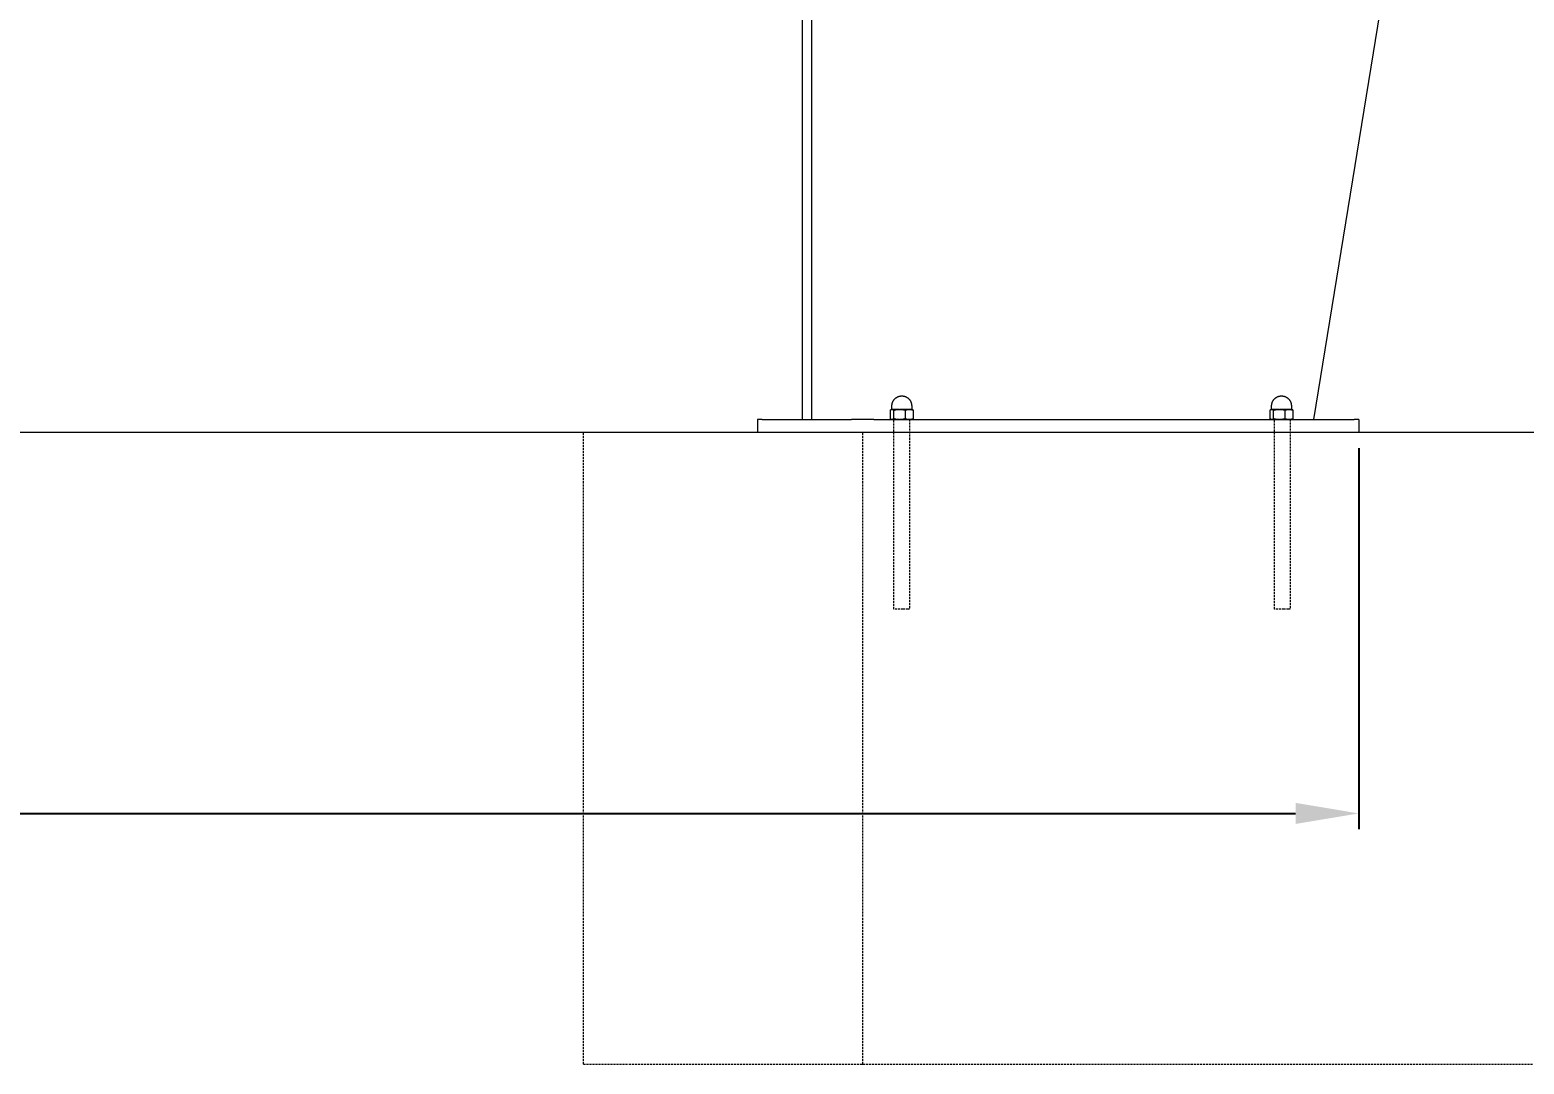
# Model space of a CAD drawing. Header units: millimetres. Extents: x -507 to 4570, y -12 to 3479.
# Drawn here: x 961 to 1907, y 2170 to 2825 of the extents above; entities that cross this region are included whole.
import ezdxf

# ---------------------------------------------------------------- set-up
doc = ezdxf.new("R2010")
doc.units = ezdxf.units.MM
doc.linetypes.add('HIDDEN', pattern=[1.905, 1.27, -0.635])
for name, color, linetype, lineweight in [('ZANO_R', 7, 'Continuous', 0), ('ZANO_R_przerywana', 7, 'HIDDEN', 0), ('ZANO_W', 1, 'Continuous', 0)]:
    doc.layers.add(name, color=color, linetype=linetype, lineweight=lineweight)
doc.styles.add('Arial', font='arial.ttf')
doc.styles.get("Standard").update_dxf_attribs({"font": 'ARIALUNI.TTF'})
doc.dimstyles.new('pl i ang', dxfattribs={"dimtxt": 50, "dimasz": 50, "dimexe": 1.25, "dimexo": 0.625, "dimgap": 10, "dimtad": 1, "dimtoh": 1, "dimtxsty": 'Standard', "dimcen": 2.5, "dimclrd": 1, "dimclre": 1, "dimclrt": 1, "dimadec": 0, "dimazin": 0, "dimtfac": 1, "dimtmove": 0, "dimatfit": 3, "dimfxl": 1, "dimarcsym": 1})

# ---------------------------------------------------------------- blocks, each defined once
blk = doc.blocks.new('*D459')
at = {"layer": 'ZANO_W', "color": 1, "lineweight": -2}
for p, q in [((-203.01, 2559.82), (-203.01, 2318.52)), ((1802.55, 2559.82), (1802.55, 2318.52)), ((-163.01, 2328.52), (1762.55, 2328.52))]:
    blk.add_line(p, q, dxfattribs=at)
at = {"layer": 'ZANO_W', "color": 1}
for points in [[(-163.01, 2335.19), (-163.01, 2321.85), (-203.01, 2328.52)], [(1762.55, 2321.85), (1762.55, 2335.19), (1802.55, 2328.52)]]:
    blk.add_solid(points, dxfattribs=at)
at = {"layer": 'ZANO_W', "color": 1, "insert": (799.77, 2358.94), "char_height": 40, "attachment_point": 5, "style": 'Arial'}
blk.add_mtext('2006', dxfattribs=at)

msp = doc.modelspace()

# ---------------------------------------------------------------- linework, layer by layer
at = {"layer": 'ZANO_R'}
for p, q in [((1774.16, 2577.82), (1903.57, 3372.93)), ((1455.96, 2971.82), (1455.96, 2577.82)), ((1450.31, 2577.82), (1450.31, 2941.82)), ((1510.95, 2592.39), (1511.15, 2592.46)), ((1511.15, 2592.46), (1511.35, 2592.53)), ((1511.35, 2592.53), (1511.55, 2592.59)), ((1511.55, 2592.59), (1511.76, 2592.65)), ((1511.76, 2592.65), (1511.97, 2592.69)), ((1511.97, 2592.69), (1512.18, 2592.73)), ((1512.18, 2592.73), (1512.39, 2592.77)), ((1512.39, 2592.77), (1512.6, 2592.79)), ((1512.6, 2592.79), (1512.81, 2592.81)), ((1512.81, 2592.81), (1513.03, 2592.82)), ((1513.03, 2592.82), (1513.24, 2592.82)), ((1513.24, 2592.82), (1513.45, 2592.82)), ((1513.45, 2592.82), (1513.67, 2592.81)), ((1513.67, 2592.81), (1513.88, 2592.79)), ((1513.88, 2592.79), (1514.09, 2592.77)), ((1514.09, 2592.77), (1514.3, 2592.73)), ((1514.3, 2592.73), (1514.51, 2592.69)), ((1514.51, 2592.69), (1514.72, 2592.65)), ((1514.72, 2592.65), (1514.93, 2592.59)), ((1514.93, 2592.59), (1515.13, 2592.53)), ((1515.13, 2592.53), (1515.33, 2592.46)), ((1515.33, 2592.46), (1515.53, 2592.39)), ((1751.36, 2592.39), (1751.56, 2592.46)), ((1751.56, 2592.46), (1751.77, 2592.53)), ((1751.77, 2592.53), (1751.97, 2592.59)), ((1751.97, 2592.59), (1752.18, 2592.65)), ((1752.18, 2592.65), (1752.38, 2592.69)), ((1752.38, 2592.69), (1752.59, 2592.73)), ((1752.59, 2592.73), (1752.8, 2592.77)), ((1752.8, 2592.77), (1753.02, 2592.79)), ((1753.02, 2592.79), (1753.23, 2592.81)), ((1753.23, 2592.81), (1753.44, 2592.82)), ((1753.44, 2592.82), (1753.66, 2592.82)), ((1753.66, 2592.82), (1753.87, 2592.82)), ((1753.87, 2592.82), (1754.08, 2592.81)), ((1754.08, 2592.81), (1754.29, 2592.79)), ((1754.29, 2592.79), (1754.51, 2592.77)), ((1754.51, 2592.77), (1754.72, 2592.73)), ((1754.72, 2592.73), (1754.93, 2592.69)), ((1754.93, 2592.69), (1755.14, 2592.65)), ((1755.14, 2592.65), (1755.34, 2592.59)), ((1755.34, 2592.59), (1755.55, 2592.53)), ((1755.55, 2592.53), (1755.75, 2592.46)), ((1755.75, 2592.46), (1755.95, 2592.39)), ((1505.92, 2583.74), (1505.95, 2583.79)), ((1505.92, 2583.74), (1505.92, 2578.41)), ((1505.95, 2583.79), (1505.99, 2583.83)), ((1505.99, 2583.83), (1506.03, 2583.87)), ((1506.03, 2583.87), (1506.07, 2583.9)), ((1506.07, 2583.9), (1506.12, 2583.94)), ((1506.12, 2583.94), (1506.16, 2583.98)), ((1506.16, 2583.98), (1506.2, 2584.01)), ((1506.2, 2584.01), (1506.25, 2584.04)), ((1506.25, 2584.04), (1506.3, 2584.07)), ((1506.3, 2584.07), (1506.35, 2584.1)), ((1506.35, 2584.1), (1506.39, 2584.13)), ((1506.39, 2584.13), (1506.44, 2584.16)), ((1506.44, 2584.16), (1506.49, 2584.18)), ((1506.47, 2584.17), (1506.74, 2584.32)), ((1506.49, 2584.18), (1506.55, 2584.2)), ((1506.55, 2584.2), (1506.6, 2584.22)), ((1506.6, 2584.22), (1506.65, 2584.24)), ((1506.65, 2584.24), (1506.7, 2584.26)), ((1506.7, 2584.26), (1506.76, 2584.28)), ((1506.97, 2584.32), (1506.74, 2584.32)), ((1506.76, 2584.28), (1506.81, 2584.29)), ((1506.81, 2584.29), (1506.87, 2584.3)), ((1506.87, 2584.3), (1506.92, 2584.31)), ((1506.88, 2584.33), (1506.99, 2584.44)), ((1506.92, 2584.31), (1506.98, 2584.32)), ((1506.96, 2584.32), (1506.98, 2584.32)), ((1506.98, 2584.32), (1507.03, 2584.32)), ((1506.99, 2586.79), (1507, 2587)), ((1506.99, 2586.57), (1506.99, 2586.79)), ((1506.99, 2584.44), (1506.99, 2586.57)), ((1507, 2587), (1507.02, 2587.21)), ((1507.02, 2587.21), (1507.05, 2587.43)), ((1507.03, 2584.32), (1507.09, 2584.32)), ((1507.05, 2587.43), (1507.08, 2587.64)), ((1507.08, 2587.64), (1507.12, 2587.85)), ((1507.09, 2584.32), (1507.14, 2584.31)), ((1511.61, 2584.32), (1507.1, 2584.32)), ((1507.12, 2587.85), (1507.17, 2588.05)), ((1507.14, 2584.31), (1507.2, 2584.3)), ((1507.17, 2588.05), (1507.22, 2588.26)), ((1507.2, 2584.3), (1507.25, 2584.29)), ((1507.22, 2588.26), (1507.28, 2588.47)), ((1507.25, 2584.29), (1507.31, 2584.28)), ((1507.28, 2588.47), (1507.35, 2588.67)), ((1507.31, 2584.28), (1507.36, 2584.26)), ((1507.35, 2588.67), (1507.43, 2588.87)), ((1507.36, 2584.26), (1507.42, 2584.24)), ((1507.42, 2584.24), (1507.47, 2584.22)), ((1507.43, 2588.87), (1507.51, 2589.06)), ((1507.47, 2584.22), (1507.52, 2584.2)), ((1507.51, 2589.06), (1507.6, 2589.26)), ((1507.52, 2584.2), (1507.57, 2584.18)), ((1507.57, 2584.18), (1507.62, 2584.16)), ((1507.6, 2589.26), (1507.69, 2589.45)), ((1507.62, 2584.16), (1507.67, 2584.13)), ((1507.67, 2584.13), (1507.72, 2584.1)), ((1507.69, 2589.45), (1507.79, 2589.64)), ((1507.72, 2584.1), (1507.77, 2584.07)), ((1507.77, 2584.07), (1507.82, 2584.04)), ((1507.79, 2589.64), (1507.9, 2589.82)), ((1507.82, 2584.04), (1507.86, 2584.01)), ((1507.86, 2584.01), (1507.91, 2583.98)), ((1507.9, 2589.82), (1508.01, 2590)), ((1507.91, 2583.98), (1507.95, 2583.94)), ((1507.95, 2583.94), (1507.99, 2583.9)), ((1507.99, 2583.9), (1508.03, 2583.87)), ((1508.01, 2590), (1508.13, 2590.18)), ((1508.03, 2583.87), (1508.07, 2583.83)), ((1508.07, 2583.83), (1508.11, 2583.79)), ((1508.11, 2583.79), (1508.15, 2583.74)), ((1508.13, 2590.18), (1508.26, 2590.35)), ((1508.15, 2583.74), (1508.54, 2583.86)), ((1508.15, 2578.41), (1508.15, 2583.74)), ((1508.26, 2590.35), (1508.39, 2590.52)), ((1508.39, 2590.52), (1508.53, 2590.68)), ((1508.53, 2590.68), (1508.67, 2590.84)), ((1508.54, 2583.86), (1508.94, 2583.97)), ((1508.67, 2590.84), (1508.82, 2590.99)), ((1508.82, 2590.99), (1508.97, 2591.14)), ((1508.94, 2583.97), (1509.35, 2584.06)), ((1508.97, 2591.14), (1509.13, 2591.29)), ((1509.13, 2591.29), (1509.3, 2591.42)), ((1509.3, 2591.42), (1509.46, 2591.55)), ((1509.35, 2584.06), (1509.75, 2584.13)), ((1509.46, 2591.55), (1509.64, 2591.68)), ((1509.64, 2591.68), (1509.81, 2591.8)), ((1509.75, 2584.13), (1510.16, 2584.2)), ((1509.81, 2591.8), (1509.99, 2591.91)), ((1509.99, 2591.91), (1510.18, 2592.02)), ((1510.16, 2584.2), (1510.57, 2584.25)), ((1510.18, 2592.02), (1510.36, 2592.12)), ((1510.36, 2592.12), (1510.56, 2592.22)), ((1510.56, 2592.22), (1510.75, 2592.31)), ((1510.57, 2584.25), (1510.98, 2584.29)), ((1510.75, 2592.31), (1510.95, 2592.39)), ((1510.98, 2584.29), (1511.4, 2584.31)), ((1511.4, 2584.31), (1511.81, 2584.32)), ((1511.81, 2584.32), (1512.22, 2584.31)), ((1517.87, 2584.32), (1512.01, 2584.32)), ((1512.22, 2584.31), (1512.63, 2584.29)), ((1512.63, 2584.29), (1513.05, 2584.25)), ((1513.05, 2584.25), (1513.46, 2584.2)), ((1513.46, 2584.2), (1513.86, 2584.13)), ((1513.86, 2584.13), (1514.27, 2584.06)), ((1514.27, 2584.06), (1514.67, 2583.97)), ((1514.67, 2583.97), (1515.07, 2583.86)), ((1515.07, 2583.86), (1515.47, 2583.74)), ((1515.47, 2583.74), (1515.67, 2583.83)), ((1515.47, 2578.41), (1515.47, 2583.74)), ((1515.53, 2592.39), (1515.73, 2592.31)), ((1515.67, 2583.83), (1515.87, 2583.91)), ((1515.73, 2592.31), (1515.92, 2592.22)), ((1515.87, 2583.91), (1516.08, 2583.99)), ((1515.92, 2592.22), (1516.11, 2592.12)), ((1516.08, 2583.99), (1516.29, 2584.05)), ((1516.11, 2592.12), (1516.3, 2592.02)), ((1516.29, 2584.05), (1516.5, 2584.11)), ((1516.3, 2592.02), (1516.49, 2591.91)), ((1516.49, 2591.91), (1516.67, 2591.8)), ((1516.5, 2584.11), (1516.71, 2584.16)), ((1516.67, 2591.8), (1516.84, 2591.68)), ((1516.71, 2584.16), (1516.93, 2584.21)), ((1516.84, 2591.68), (1517.02, 2591.55)), ((1516.93, 2584.21), (1517.14, 2584.25)), ((1517.02, 2591.55), (1517.18, 2591.42)), ((1517.14, 2584.25), (1517.36, 2584.28)), ((1517.18, 2591.42), (1517.35, 2591.29)), ((1517.35, 2591.29), (1517.51, 2591.14)), ((1517.36, 2584.28), (1517.58, 2584.3)), ((1517.51, 2591.14), (1517.66, 2590.99)), ((1517.58, 2584.3), (1517.8, 2584.32)), ((1517.66, 2590.99), (1517.81, 2590.84)), ((1517.8, 2584.32), (1518.02, 2584.32)), ((1517.81, 2590.84), (1517.95, 2590.68)), ((1517.95, 2590.68), (1518.09, 2590.52)), ((1518.02, 2584.32), (1518.23, 2584.32)), ((1518.09, 2590.52), (1518.22, 2590.35)), ((1519.33, 2584.32), (1518.15, 2584.32)), ((1518.22, 2590.35), (1518.35, 2590.18)), ((1518.23, 2584.32), (1518.45, 2584.3)), ((1518.35, 2590.18), (1518.47, 2590)), ((1518.45, 2584.3), (1518.67, 2584.28)), ((1518.47, 2590), (1518.58, 2589.82)), ((1518.58, 2589.82), (1518.69, 2589.64)), ((1518.67, 2584.28), (1518.89, 2584.25)), ((1518.69, 2589.64), (1518.79, 2589.45)), ((1518.79, 2589.45), (1518.88, 2589.26)), ((1518.88, 2589.26), (1518.97, 2589.06)), ((1518.89, 2584.25), (1519.1, 2584.21)), ((1518.97, 2589.06), (1519.05, 2588.87)), ((1519.05, 2588.87), (1519.13, 2588.67)), ((1519.1, 2584.21), (1519.32, 2584.16)), ((1519.13, 2588.67), (1519.2, 2588.47)), ((1519.2, 2588.47), (1519.26, 2588.26)), ((1519.26, 2588.26), (1519.31, 2588.05)), ((1519.31, 2588.05), (1519.36, 2587.85)), ((1519.32, 2584.16), (1519.53, 2584.11)), ((1519.64, 2584.32), (1519.33, 2584.32)), ((1519.36, 2587.85), (1519.4, 2587.64)), ((1519.4, 2587.64), (1519.43, 2587.43)), ((1519.43, 2587.43), (1519.46, 2587.21)), ((1519.46, 2587.21), (1519.47, 2587)), ((1519.47, 2587), (1519.49, 2586.79)), ((1519.49, 2586.79), (1519.49, 2586.57)), ((1519.49, 2586.57), (1519.49, 2584.44)), ((1519.49, 2584.44), (1519.49, 2584.44)), ((1519.49, 2584.44), (1519.49, 2584.44)), ((1519.49, 2584.44), (1519.49, 2584.43)), ((1519.49, 2584.43), (1519.49, 2584.43)), ((1519.49, 2584.43), (1519.49, 2584.42)), ((1519.49, 2584.42), (1519.49, 2584.42)), ((1519.49, 2584.42), (1519.49, 2584.42)), ((1519.49, 2584.42), (1519.49, 2584.41)), ((1519.49, 2584.41), (1519.49, 2584.41)), ((1519.49, 2584.41), (1519.5, 2584.41)), ((1519.5, 2584.41), (1519.5, 2584.4)), ((1519.5, 2584.4), (1519.5, 2584.4)), ((1519.5, 2584.4), (1519.5, 2584.39)), ((1519.5, 2584.39), (1519.5, 2584.39)), ((1519.5, 2584.39), (1519.5, 2584.39)), ((1519.5, 2584.39), (1519.51, 2584.38)), ((1519.51, 2584.38), (1519.51, 2584.38)), ((1519.51, 2584.38), (1519.51, 2584.38)), ((1519.51, 2584.38), (1519.51, 2584.37)), ((1519.51, 2584.37), (1519.52, 2584.37)), ((1519.52, 2584.37), (1519.52, 2584.37)), ((1519.52, 2584.37), (1519.52, 2584.36)), ((1519.52, 2584.36), (1519.52, 2584.36)), ((1519.52, 2584.36), (1519.53, 2584.36)), ((1519.53, 2584.36), (1519.53, 2584.36)), ((1519.53, 2584.36), (1519.53, 2584.35)), ((1519.53, 2584.35), (1519.54, 2584.35)), ((1519.53, 2584.11), (1519.74, 2584.05)), ((1519.54, 2584.35), (1519.54, 2584.35)), ((1519.54, 2584.35), (1519.54, 2584.35)), ((1519.54, 2584.35), (1519.55, 2584.34)), ((1519.55, 2584.34), (1519.55, 2584.34)), ((1519.55, 2584.34), (1519.55, 2584.34)), ((1519.55, 2584.34), (1519.56, 2584.34)), ((1519.56, 2584.34), (1519.56, 2584.34)), ((1519.56, 2584.34), (1519.56, 2584.33)), ((1519.56, 2584.33), (1519.57, 2584.33)), ((1519.57, 2584.33), (1519.57, 2584.33)), ((1519.57, 2584.33), (1519.58, 2584.33)), ((1519.58, 2584.33), (1519.58, 2584.33)), ((1519.58, 2584.33), (1519.58, 2584.33)), ((1519.58, 2584.33), (1519.59, 2584.33)), ((1519.59, 2584.33), (1519.59, 2584.33)), ((1519.59, 2584.33), (1519.6, 2584.33)), ((1519.6, 2584.33), (1519.6, 2584.33)), ((1519.72, 2584.32), (1519.64, 2584.32)), ((1519.74, 2584.32), (1519.72, 2584.32)), ((1519.74, 2584.32), (1520.05, 2584.15)), ((1519.74, 2584.32), (1519.74, 2584.32)), ((1519.74, 2584.32), (1519.74, 2584.32)), ((1519.74, 2584.32), (1519.74, 2584.32)), ((1519.74, 2584.32), (1519.74, 2584.32)), ((1519.74, 2584.32), (1519.74, 2584.32)), ((1519.74, 2584.05), (1519.95, 2583.99)), ((1519.95, 2583.99), (1520.16, 2583.91)), ((1520.12, 2584.1), (1520.05, 2584.15)), ((1520.18, 2584.06), (1520.12, 2584.1)), ((1520.16, 2583.91), (1520.36, 2583.83)), ((1520.25, 2584.01), (1520.18, 2584.06)), ((1520.32, 2583.96), (1520.25, 2584.01)), ((1520.38, 2583.91), (1520.32, 2583.96)), ((1520.36, 2583.83), (1520.56, 2583.74)), ((1520.44, 2583.86), (1520.38, 2583.91)), ((1520.5, 2583.8), (1520.44, 2583.86)), ((1520.56, 2583.74), (1520.5, 2583.8)), ((1520.56, 2578.41), (1520.56, 2583.74)), ((1746.33, 2583.74), (1746.37, 2583.79)), ((1746.33, 2583.74), (1746.33, 2578.41)), ((1746.37, 2583.79), (1746.41, 2583.83)), ((1746.41, 2583.83), (1746.45, 2583.87)), ((1746.45, 2583.87), (1746.49, 2583.9)), ((1746.49, 2583.9), (1746.53, 2583.94)), ((1746.53, 2583.94), (1746.58, 2583.98)), ((1746.58, 2583.98), (1746.62, 2584.01)), ((1746.62, 2584.01), (1746.67, 2584.04)), ((1746.67, 2584.04), (1746.71, 2584.07)), ((1746.71, 2584.07), (1746.76, 2584.1)), ((1746.76, 2584.1), (1746.81, 2584.13)), ((1746.81, 2584.13), (1746.86, 2584.16)), ((1746.86, 2584.16), (1746.91, 2584.18)), ((1746.89, 2584.17), (1747.16, 2584.32)), ((1746.91, 2584.18), (1746.96, 2584.2)), ((1746.96, 2584.2), (1747.01, 2584.22)), ((1747.01, 2584.22), (1747.07, 2584.24)), ((1747.07, 2584.24), (1747.12, 2584.26)), ((1747.12, 2584.26), (1747.17, 2584.28)), ((1747.39, 2584.32), (1747.16, 2584.32)), ((1747.17, 2584.28), (1747.23, 2584.29)), ((1747.23, 2584.29), (1747.28, 2584.3)), ((1747.28, 2584.3), (1747.34, 2584.31)), ((1747.29, 2584.33), (1747.41, 2584.44)), ((1747.34, 2584.31), (1747.39, 2584.32)), ((1747.38, 2584.32), (1747.39, 2584.32)), ((1747.39, 2584.32), (1747.45, 2584.32)), ((1747.41, 2586.79), (1747.42, 2587)), ((1747.41, 2586.57), (1747.41, 2586.79)), ((1747.41, 2584.44), (1747.41, 2586.57)), ((1747.42, 2587), (1747.44, 2587.21)), ((1747.44, 2587.21), (1747.46, 2587.43)), ((1747.45, 2584.32), (1747.51, 2584.32)), ((1747.46, 2587.43), (1747.5, 2587.64)), ((1747.5, 2587.64), (1747.54, 2587.85)), ((1747.51, 2584.32), (1747.56, 2584.31)), ((1752.03, 2584.32), (1747.51, 2584.32)), ((1747.54, 2587.85), (1747.58, 2588.05)), ((1747.56, 2584.31), (1747.62, 2584.3)), ((1747.58, 2588.05), (1747.64, 2588.26)), ((1747.62, 2584.3), (1747.67, 2584.29)), ((1747.64, 2588.26), (1747.7, 2588.47)), ((1747.67, 2584.29), (1747.72, 2584.28)), ((1747.7, 2588.47), (1747.77, 2588.67)), ((1747.72, 2584.28), (1747.78, 2584.26)), ((1747.77, 2588.67), (1747.84, 2588.87)), ((1747.78, 2584.26), (1747.83, 2584.24)), ((1747.83, 2584.24), (1747.88, 2584.22)), ((1747.84, 2588.87), (1747.92, 2589.06)), ((1747.88, 2584.22), (1747.94, 2584.2)), ((1747.92, 2589.06), (1748.01, 2589.26)), ((1747.94, 2584.2), (1747.99, 2584.18)), ((1747.99, 2584.18), (1748.04, 2584.16)), ((1748.01, 2589.26), (1748.11, 2589.45)), ((1748.04, 2584.16), (1748.09, 2584.13)), ((1748.09, 2584.13), (1748.14, 2584.1)), ((1748.11, 2589.45), (1748.21, 2589.64)), ((1748.14, 2584.1), (1748.18, 2584.07)), ((1748.18, 2584.07), (1748.23, 2584.04)), ((1748.21, 2589.64), (1748.32, 2589.82)), ((1748.23, 2584.04), (1748.28, 2584.01)), ((1748.28, 2584.01), (1748.32, 2583.98)), ((1748.32, 2589.82), (1748.43, 2590)), ((1748.32, 2583.98), (1748.37, 2583.94)), ((1748.37, 2583.94), (1748.41, 2583.9)), ((1748.41, 2583.9), (1748.45, 2583.87)), ((1748.43, 2590), (1748.55, 2590.18)), ((1748.45, 2583.87), (1748.49, 2583.83)), ((1748.49, 2583.83), (1748.53, 2583.79)), ((1748.53, 2583.79), (1748.56, 2583.74)), ((1748.55, 2590.18), (1748.68, 2590.35)), ((1748.56, 2583.74), (1748.96, 2583.86)), ((1748.56, 2578.41), (1748.56, 2583.74)), ((1748.68, 2590.35), (1748.81, 2590.52)), ((1748.81, 2590.52), (1748.95, 2590.68)), ((1748.95, 2590.68), (1749.09, 2590.84)), ((1748.96, 2583.86), (1749.36, 2583.97)), ((1749.09, 2590.84), (1749.24, 2590.99)), ((1749.24, 2590.99), (1749.39, 2591.14)), ((1749.36, 2583.97), (1749.76, 2584.06)), ((1749.39, 2591.14), (1749.55, 2591.29)), ((1749.55, 2591.29), (1749.71, 2591.42)), ((1749.71, 2591.42), (1749.88, 2591.55)), ((1749.76, 2584.06), (1750.17, 2584.13)), ((1749.88, 2591.55), (1750.05, 2591.68)), ((1750.05, 2591.68), (1750.23, 2591.8)), ((1750.17, 2584.13), (1750.58, 2584.2)), ((1750.23, 2591.8), (1750.41, 2591.91)), ((1750.41, 2591.91), (1750.59, 2592.02)), ((1750.58, 2584.2), (1750.99, 2584.25)), ((1750.59, 2592.02), (1750.78, 2592.12)), ((1750.78, 2592.12), (1750.97, 2592.22)), ((1750.97, 2592.22), (1751.17, 2592.31)), ((1750.99, 2584.25), (1751.4, 2584.29)), ((1751.17, 2592.31), (1751.36, 2592.39)), ((1751.4, 2584.29), (1751.81, 2584.31)), ((1751.81, 2584.31), (1752.23, 2584.32)), ((1752.23, 2584.32), (1752.64, 2584.31)), ((1758.29, 2584.32), (1752.43, 2584.32)), ((1752.64, 2584.31), (1753.05, 2584.29)), ((1753.05, 2584.29), (1753.46, 2584.25)), ((1753.46, 2584.25), (1753.87, 2584.2)), ((1753.87, 2584.2), (1754.28, 2584.13)), ((1754.28, 2584.13), (1754.69, 2584.06)), ((1754.69, 2584.06), (1755.09, 2583.97)), ((1755.09, 2583.97), (1755.49, 2583.86)), ((1755.49, 2583.86), (1755.89, 2583.74)), ((1755.89, 2583.74), (1756.09, 2583.83)), ((1755.89, 2578.41), (1755.89, 2583.74)), ((1755.95, 2592.39), (1756.15, 2592.31)), ((1756.09, 2583.83), (1756.29, 2583.91)), ((1756.15, 2592.31), (1756.34, 2592.22)), ((1756.29, 2583.91), (1756.5, 2583.99)), ((1756.34, 2592.22), (1756.53, 2592.12)), ((1756.5, 2583.99), (1756.71, 2584.05)), ((1756.53, 2592.12), (1756.72, 2592.02)), ((1756.71, 2584.05), (1756.92, 2584.11)), ((1756.72, 2592.02), (1756.9, 2591.91)), ((1756.9, 2591.91), (1757.08, 2591.8)), ((1756.92, 2584.11), (1757.13, 2584.16)), ((1757.08, 2591.8), (1757.26, 2591.68)), ((1757.13, 2584.16), (1757.34, 2584.21)), ((1757.26, 2591.68), (1757.43, 2591.55)), ((1757.34, 2584.21), (1757.56, 2584.25)), ((1757.43, 2591.55), (1757.6, 2591.42)), ((1757.56, 2584.25), (1757.78, 2584.28)), ((1757.6, 2591.42), (1757.76, 2591.29)), ((1757.76, 2591.29), (1757.92, 2591.14)), ((1757.78, 2584.28), (1757.99, 2584.3)), ((1757.92, 2591.14), (1758.08, 2590.99)), ((1757.99, 2584.3), (1758.21, 2584.32)), ((1758.08, 2590.99), (1758.22, 2590.84)), ((1758.21, 2584.32), (1758.43, 2584.32)), ((1758.22, 2590.84), (1758.37, 2590.68)), ((1758.37, 2590.68), (1758.5, 2590.52)), ((1758.43, 2584.32), (1758.65, 2584.32)), ((1758.5, 2590.52), (1758.64, 2590.35)), ((1759.75, 2584.32), (1758.57, 2584.32)), ((1758.64, 2590.35), (1758.76, 2590.18)), ((1758.65, 2584.32), (1758.87, 2584.3)), ((1758.76, 2590.18), (1758.88, 2590)), ((1758.87, 2584.3), (1759.09, 2584.28)), ((1758.88, 2590), (1759, 2589.82)), ((1759, 2589.82), (1759.1, 2589.64)), ((1759.09, 2584.28), (1759.3, 2584.25)), ((1759.1, 2589.64), (1759.21, 2589.45)), ((1759.21, 2589.45), (1759.3, 2589.26)), ((1759.3, 2589.26), (1759.39, 2589.06)), ((1759.3, 2584.25), (1759.52, 2584.21)), ((1759.39, 2589.06), (1759.47, 2588.87)), ((1759.47, 2588.87), (1759.54, 2588.67)), ((1759.52, 2584.21), (1759.73, 2584.16)), ((1759.54, 2588.67), (1759.61, 2588.47)), ((1759.61, 2588.47), (1759.67, 2588.26)), ((1759.67, 2588.26), (1759.73, 2588.05)), ((1759.73, 2588.05), (1759.78, 2587.85)), ((1759.73, 2584.16), (1759.95, 2584.11)), ((1760.06, 2584.32), (1759.75, 2584.32)), ((1759.78, 2587.85), (1759.81, 2587.64)), ((1759.81, 2587.64), (1759.85, 2587.43)), ((1759.85, 2587.43), (1759.87, 2587.21)), ((1759.87, 2587.21), (1759.89, 2587)), ((1759.89, 2587), (1759.9, 2586.79)), ((1759.9, 2586.79), (1759.91, 2586.57)), ((1759.91, 2586.57), (1759.91, 2584.44)), ((1759.91, 2584.44), (1759.91, 2584.44)), ((1759.91, 2584.44), (1759.91, 2584.44)), ((1759.91, 2584.44), (1759.91, 2584.43)), ((1759.91, 2584.43), (1759.91, 2584.43)), ((1759.91, 2584.43), (1759.91, 2584.42)), ((1759.91, 2584.42), (1759.91, 2584.42)), ((1759.91, 2584.42), (1759.91, 2584.42)), ((1759.91, 2584.42), (1759.91, 2584.41)), ((1759.91, 2584.41), (1759.91, 2584.41)), ((1759.91, 2584.41), (1759.91, 2584.41)), ((1759.91, 2584.41), (1759.91, 2584.4)), ((1759.91, 2584.4), (1759.92, 2584.4)), ((1759.92, 2584.4), (1759.92, 2584.39)), ((1759.92, 2584.39), (1759.92, 2584.39)), ((1759.92, 2584.39), (1759.92, 2584.39)), ((1759.92, 2584.39), (1759.92, 2584.38)), ((1759.92, 2584.38), (1759.92, 2584.38)), ((1759.92, 2584.38), (1759.93, 2584.38)), ((1759.93, 2584.38), (1759.93, 2584.37)), ((1759.93, 2584.37), (1759.93, 2584.37)), ((1759.93, 2584.37), (1759.93, 2584.37)), ((1759.93, 2584.37), (1759.94, 2584.36)), ((1759.94, 2584.36), (1759.94, 2584.36)), ((1759.94, 2584.36), (1759.94, 2584.36)), ((1759.94, 2584.36), (1759.95, 2584.36)), ((1759.95, 2584.36), (1759.95, 2584.35)), ((1759.95, 2584.35), (1759.95, 2584.35)), ((1759.95, 2584.35), (1759.96, 2584.35)), ((1759.95, 2584.11), (1760.16, 2584.05)), ((1759.96, 2584.35), (1759.96, 2584.35)), ((1759.96, 2584.35), (1759.96, 2584.34)), ((1759.96, 2584.34), (1759.97, 2584.34)), ((1759.97, 2584.34), (1759.97, 2584.34)), ((1759.97, 2584.34), (1759.97, 2584.34)), ((1759.97, 2584.34), (1759.98, 2584.34)), ((1759.98, 2584.34), (1759.98, 2584.33)), ((1759.98, 2584.33), (1759.98, 2584.33)), ((1759.98, 2584.33), (1759.99, 2584.33)), ((1759.99, 2584.33), (1759.99, 2584.33)), ((1759.99, 2584.33), (1760, 2584.33)), ((1760, 2584.33), (1760, 2584.33)), ((1760, 2584.33), (1760, 2584.33)), ((1760, 2584.33), (1760.01, 2584.33)), ((1760.01, 2584.33), (1760.01, 2584.33)), ((1760.01, 2584.33), (1760.02, 2584.33)), ((1760.14, 2584.32), (1760.06, 2584.32)), ((1760.15, 2584.32), (1760.14, 2584.32)), ((1760.16, 2584.32), (1760.15, 2584.32)), ((1760.16, 2584.32), (1760.46, 2584.15)), ((1760.16, 2584.32), (1760.16, 2584.32)), ((1760.16, 2584.32), (1760.16, 2584.32)), ((1760.16, 2584.32), (1760.16, 2584.32)), ((1760.16, 2584.32), (1760.16, 2584.32)), ((1760.16, 2584.05), (1760.37, 2583.99)), ((1760.37, 2583.99), (1760.57, 2583.91)), ((1760.53, 2584.1), (1760.46, 2584.15)), ((1760.6, 2584.06), (1760.53, 2584.1)), ((1760.57, 2583.91), (1760.78, 2583.83)), ((1760.67, 2584.01), (1760.6, 2584.06)), ((1760.73, 2583.96), (1760.67, 2584.01)), ((1760.8, 2583.91), (1760.73, 2583.96)), ((1760.78, 2583.83), (1760.98, 2583.74)), ((1760.86, 2583.86), (1760.8, 2583.91)), ((1760.92, 2583.8), (1760.86, 2583.86)), ((1760.98, 2583.74), (1760.92, 2583.8)), ((1760.98, 2578.41), (1760.98, 2583.74)), ((1421.92, 2577.82), (1421.92, 2569.82)), ((1424.85, 2577.82), (1421.92, 2577.82)), ((1424.85, 2577.82), (1481.42, 2577.82)), ((1495.56, 2577.82), (1481.42, 2577.82)), ((1495.56, 2577.82), (1799.62, 2577.82)), ((1505.95, 2578.36), (1505.92, 2578.41)), ((1505.99, 2578.32), (1505.95, 2578.36)), ((1506.03, 2578.28), (1505.99, 2578.32)), ((1506.07, 2578.25), (1506.03, 2578.28)), ((1506.12, 2578.21), (1506.07, 2578.25)), ((1506.16, 2578.17), (1506.12, 2578.21)), ((1506.2, 2578.14), (1506.16, 2578.17)), ((1506.25, 2578.11), (1506.2, 2578.14)), ((1506.3, 2578.08), (1506.25, 2578.11)), ((1506.35, 2578.05), (1506.3, 2578.08)), ((1506.39, 2578.02), (1506.35, 2578.05)), ((1506.44, 2577.99), (1506.39, 2578.02)), ((1506.49, 2577.97), (1506.44, 2577.99)), ((1506.74, 2577.82), (1506.47, 2577.98)), ((1506.55, 2577.95), (1506.49, 2577.97)), ((1506.6, 2577.93), (1506.55, 2577.95)), ((1506.65, 2577.91), (1506.6, 2577.93)), ((1506.7, 2577.89), (1506.65, 2577.91)), ((1506.76, 2577.87), (1506.7, 2577.89)), ((1506.81, 2577.86), (1506.76, 2577.87)), ((1506.87, 2577.85), (1506.81, 2577.86)), ((1506.92, 2577.84), (1506.87, 2577.85)), ((1506.98, 2577.83), (1506.92, 2577.84)), ((1506.98, 2577.83), (1506.96, 2577.83)), ((1507.03, 2577.82), (1506.98, 2577.83)), ((1507.1, 2577.83), (1507.04, 2577.82)), ((1507.15, 2577.84), (1507.1, 2577.83)), ((1507.1, 2577.83), (1507.1, 2577.83)), ((1507.21, 2577.85), (1507.15, 2577.84)), ((1507.27, 2577.86), (1507.21, 2577.85)), ((1507.32, 2577.88), (1507.27, 2577.86)), ((1507.38, 2577.9), (1507.32, 2577.88)), ((1507.44, 2577.91), (1507.38, 2577.9)), ((1507.49, 2577.93), (1507.44, 2577.91)), ((1507.54, 2577.96), (1507.49, 2577.93)), ((1507.6, 2577.98), (1507.54, 2577.96)), ((1507.65, 2578.01), (1507.6, 2577.98)), ((1507.7, 2578.04), (1507.65, 2578.01)), ((1507.75, 2578.07), (1507.7, 2578.04)), ((1507.8, 2578.1), (1507.75, 2578.07)), ((1507.85, 2578.13), (1507.8, 2578.1)), ((1507.89, 2578.16), (1507.85, 2578.13)), ((1507.94, 2578.2), (1507.89, 2578.16)), ((1507.98, 2578.24), (1507.94, 2578.2)), ((1508.03, 2578.28), (1507.98, 2578.24)), ((1508.07, 2578.32), (1508.03, 2578.28)), ((1508.11, 2578.36), (1508.07, 2578.32)), ((1508.15, 2578.41), (1508.11, 2578.36)), ((1508.57, 2578.28), (1508.15, 2578.41)), ((1509, 2578.17), (1508.57, 2578.28)), ((1509.43, 2578.08), (1509, 2578.17)), ((1509.87, 2578), (1509.43, 2578.08)), ((1510.31, 2577.93), (1509.87, 2578)), ((1510.75, 2577.88), (1510.31, 2577.93)), ((1511.19, 2577.85), (1510.75, 2577.88)), ((1511.63, 2577.83), (1511.19, 2577.85)), ((1511.61, 2577.83), (1511.58, 2577.83)), ((1512.42, 2577.85), (1511.98, 2577.83)), ((1512.04, 2577.83), (1512.03, 2577.83)), ((1512.87, 2577.88), (1512.42, 2577.85)), ((1513.31, 2577.93), (1512.87, 2577.88)), ((1513.75, 2578), (1513.31, 2577.93)), ((1514.18, 2578.08), (1513.75, 2578)), ((1514.61, 2578.17), (1514.18, 2578.08)), ((1515.04, 2578.28), (1514.61, 2578.17)), ((1515.47, 2578.41), (1515.04, 2578.28)), ((1515.67, 2578.32), (1515.47, 2578.41)), ((1515.87, 2578.24), (1515.67, 2578.32)), ((1516.07, 2578.17), (1515.87, 2578.24)), ((1516.27, 2578.1), (1516.07, 2578.17)), ((1516.48, 2578.04), (1516.27, 2578.1)), ((1516.69, 2577.99), (1516.48, 2578.04)), ((1516.9, 2577.95), (1516.69, 2577.99)), ((1517.11, 2577.91), (1516.9, 2577.95)), ((1517.32, 2577.88), (1517.11, 2577.91)), ((1517.53, 2577.85), (1517.32, 2577.88)), ((1517.75, 2577.84), (1517.53, 2577.85)), ((1517.96, 2577.83), (1517.75, 2577.84)), ((1517.87, 2577.83), (1517.85, 2577.83)), ((1518.29, 2577.84), (1518.08, 2577.83)), ((1518.18, 2577.83), (1518.15, 2577.83)), ((1518.5, 2577.85), (1518.29, 2577.84)), ((1518.72, 2577.88), (1518.5, 2577.85)), ((1518.93, 2577.91), (1518.72, 2577.88)), ((1519.14, 2577.95), (1518.93, 2577.91)), ((1519.35, 2577.99), (1519.14, 2577.95)), ((1519.56, 2578.04), (1519.35, 2577.99)), ((1519.76, 2578.1), (1519.56, 2578.04)), ((1520.05, 2578), (1519.74, 2577.82)), ((1519.96, 2578.17), (1519.76, 2578.1)), ((1520.17, 2578.24), (1519.96, 2578.17)), ((1520.05, 2578), (1520.12, 2578.05)), ((1520.12, 2578.05), (1520.18, 2578.09)), ((1520.36, 2578.32), (1520.17, 2578.24)), ((1520.18, 2578.09), (1520.25, 2578.14)), ((1520.25, 2578.14), (1520.32, 2578.19)), ((1520.32, 2578.19), (1520.38, 2578.24)), ((1520.56, 2578.41), (1520.36, 2578.32)), ((1520.38, 2578.24), (1520.44, 2578.29)), ((1520.44, 2578.29), (1520.5, 2578.35)), ((1520.5, 2578.35), (1520.56, 2578.41)), ((1746.37, 2578.36), (1746.33, 2578.41)), ((1746.41, 2578.32), (1746.37, 2578.36)), ((1746.45, 2578.28), (1746.41, 2578.32)), ((1746.49, 2578.25), (1746.45, 2578.28)), ((1746.53, 2578.21), (1746.49, 2578.25)), ((1746.58, 2578.17), (1746.53, 2578.21)), ((1746.62, 2578.14), (1746.58, 2578.17)), ((1746.67, 2578.11), (1746.62, 2578.14)), ((1746.71, 2578.08), (1746.67, 2578.11)), ((1746.76, 2578.05), (1746.71, 2578.08)), ((1746.81, 2578.02), (1746.76, 2578.05)), ((1746.86, 2577.99), (1746.81, 2578.02)), ((1746.91, 2577.97), (1746.86, 2577.99)), ((1747.16, 2577.82), (1746.89, 2577.98)), ((1746.96, 2577.95), (1746.91, 2577.97)), ((1747.01, 2577.93), (1746.96, 2577.95)), ((1747.07, 2577.91), (1747.01, 2577.93)), ((1747.12, 2577.89), (1747.07, 2577.91)), ((1747.17, 2577.87), (1747.12, 2577.89)), ((1747.23, 2577.86), (1747.17, 2577.87)), ((1747.28, 2577.85), (1747.23, 2577.86)), ((1747.34, 2577.84), (1747.28, 2577.85)), ((1747.39, 2577.83), (1747.34, 2577.84)), ((1747.39, 2577.83), (1747.38, 2577.83)), ((1747.45, 2577.82), (1747.39, 2577.83)), ((1747.51, 2577.83), (1747.45, 2577.82)), ((1747.57, 2577.84), (1747.51, 2577.83)), ((1747.52, 2577.83), (1747.51, 2577.83)), ((1747.63, 2577.85), (1747.57, 2577.84)), ((1747.68, 2577.86), (1747.63, 2577.85)), ((1747.74, 2577.88), (1747.68, 2577.86)), ((1747.8, 2577.9), (1747.74, 2577.88)), ((1747.85, 2577.91), (1747.8, 2577.9)), ((1747.91, 2577.93), (1747.85, 2577.91)), ((1747.96, 2577.96), (1747.91, 2577.93)), ((1748.01, 2577.98), (1747.96, 2577.96)), ((1748.07, 2578.01), (1748.01, 2577.98)), ((1748.12, 2578.04), (1748.07, 2578.01)), ((1748.17, 2578.07), (1748.12, 2578.04)), ((1748.22, 2578.1), (1748.17, 2578.07)), ((1748.26, 2578.13), (1748.22, 2578.1)), ((1748.31, 2578.16), (1748.26, 2578.13)), ((1748.36, 2578.2), (1748.31, 2578.16)), ((1748.4, 2578.24), (1748.36, 2578.2)), ((1748.44, 2578.28), (1748.4, 2578.24)), ((1748.49, 2578.32), (1748.44, 2578.28)), ((1748.53, 2578.36), (1748.49, 2578.32)), ((1748.56, 2578.41), (1748.53, 2578.36)), ((1748.99, 2578.28), (1748.56, 2578.41)), ((1749.42, 2578.17), (1748.99, 2578.28)), ((1749.85, 2578.08), (1749.42, 2578.17)), ((1750.29, 2578), (1749.85, 2578.08)), ((1750.72, 2577.93), (1750.29, 2578)), ((1751.16, 2577.88), (1750.72, 2577.93)), ((1751.6, 2577.85), (1751.16, 2577.88)), ((1752.05, 2577.83), (1751.6, 2577.85)), ((1752.03, 2577.83), (1751.99, 2577.83)), ((1752.84, 2577.85), (1752.4, 2577.83)), ((1752.46, 2577.83), (1752.45, 2577.83)), ((1753.28, 2577.88), (1752.84, 2577.85)), ((1753.72, 2577.93), (1753.28, 2577.88)), ((1754.16, 2578), (1753.72, 2577.93)), ((1754.6, 2578.08), (1754.16, 2578)), ((1755.03, 2578.17), (1754.6, 2578.08)), ((1755.46, 2578.28), (1755.03, 2578.17)), ((1755.89, 2578.41), (1755.46, 2578.28)), ((1756.08, 2578.32), (1755.89, 2578.41)), ((1756.28, 2578.24), (1756.08, 2578.32)), ((1756.48, 2578.17), (1756.28, 2578.24)), ((1756.69, 2578.1), (1756.48, 2578.17)), ((1756.9, 2578.04), (1756.69, 2578.1)), ((1757.1, 2577.99), (1756.9, 2578.04)), ((1757.31, 2577.95), (1757.1, 2577.99)), ((1757.53, 2577.91), (1757.31, 2577.95)), ((1757.74, 2577.88), (1757.53, 2577.91)), ((1757.95, 2577.85), (1757.74, 2577.88)), ((1758.17, 2577.84), (1757.95, 2577.85)), ((1758.38, 2577.83), (1758.17, 2577.84)), ((1758.29, 2577.83), (1758.27, 2577.83)), ((1758.71, 2577.84), (1758.49, 2577.83)), ((1758.59, 2577.83), (1758.57, 2577.83)), ((1758.92, 2577.85), (1758.71, 2577.84)), ((1759.13, 2577.88), (1758.92, 2577.85)), ((1759.35, 2577.91), (1759.13, 2577.88)), ((1759.56, 2577.95), (1759.35, 2577.91)), ((1759.76, 2577.99), (1759.56, 2577.95)), ((1759.97, 2578.04), (1759.76, 2577.99)), ((1760.18, 2578.1), (1759.97, 2578.04)), ((1760.46, 2578), (1760.16, 2577.82)), ((1760.38, 2578.17), (1760.18, 2578.1)), ((1760.58, 2578.24), (1760.38, 2578.17)), ((1760.46, 2578), (1760.53, 2578.05)), ((1760.53, 2578.05), (1760.6, 2578.09)), ((1760.78, 2578.32), (1760.58, 2578.24)), ((1760.6, 2578.09), (1760.67, 2578.14)), ((1760.67, 2578.14), (1760.73, 2578.19)), ((1760.73, 2578.19), (1760.8, 2578.24)), ((1760.98, 2578.41), (1760.78, 2578.32)), ((1760.8, 2578.24), (1760.86, 2578.29)), ((1760.86, 2578.29), (1760.92, 2578.35)), ((1760.92, 2578.35), (1760.98, 2578.41)), ((1802.55, 2577.82), (1799.62, 2577.82)), ((1802.55, 2577.82), (1802.55, 2569.82)), ((1311.71, 2569.82), (1488.49, 2569.82)), ((1488.49, 2569.82), (1912.75, 2569.82))]:
    msp.add_line(p, q, dxfattribs=at)
msp.add_lwpolyline([(-456.48, 2569.82), (4569.96, 2569.82)], dxfattribs=at)
at = {"layer": 'ZANO_R_przerywana'}
for p, q in [((1508.15, 2457.83), (1508.15, 2577.83)), ((1518.15, 2577.83), (1518.15, 2457.83)), ((1749.13, 2457.88), (1749.13, 2577.88)), ((1759.13, 2577.88), (1759.13, 2457.88)), ((1311.71, 2169.82), (1311.71, 2569.82)), ((1488.49, 2169.82), (1488.49, 2569.82)), ((1514.15, 2457.83), (1508.15, 2457.83)), ((1517.02, 2457.83), (1514.15, 2457.83)), ((1517.89, 2457.83), (1517.02, 2457.83)), ((1518.09, 2457.83), (1517.89, 2457.83)), ((1518.14, 2457.83), (1518.09, 2457.83)), ((1518.15, 2457.83), (1518.14, 2457.83)), ((1518.15, 2457.83), (1518.15, 2457.83)), ((1518.15, 2457.83), (1518.15, 2457.83)), ((1518.15, 2457.83), (1518.15, 2457.83)), ((1518.15, 2457.83), (1518.15, 2457.83)), ((1755.14, 2457.88), (1749.13, 2457.88)), ((1758, 2457.88), (1755.14, 2457.88)), ((1758.87, 2457.88), (1758, 2457.88)), ((1759.08, 2457.88), (1758.87, 2457.88)), ((1759.12, 2457.88), (1759.08, 2457.88)), ((1759.13, 2457.88), (1759.12, 2457.88)), ((1759.13, 2457.88), (1759.13, 2457.88)), ((1759.13, 2457.88), (1759.13, 2457.88)), ((1759.13, 2457.88), (1759.13, 2457.88)), ((1759.13, 2457.88), (1759.13, 2457.88)), ((1311.71, 2169.82), (1488.49, 2169.82)), ((1488.49, 2169.82), (1912.75, 2169.82))]:
    msp.add_line(p, q, dxfattribs=at)

# ---------------------------------------------------------------- dimensions: what is measured, and where the dimension line sits
at = {"layer": 'ZANO_W'}
dim = msp.add_linear_dim(base=(1802.55, 2328.52), p1=(-203.01, 2569.82), p2=(1802.55, 2569.82), dimstyle='pl i ang', override={"dimtxt": 40, "dimasz": 40, "dimexe": 10, "dimexo": 10, "dimtoh": 0, "dimdec": 0, "dimtxsty": 'Arial', "dimtdec": 0, "dimtmove": 1}, dxfattribs=at)
dim.commit()
dim.dimension.update_dxf_attribs({"geometry": '*D459', "text_midpoint": (799.77, 2358.94)})

doc.saveas('drawing.dxf')
